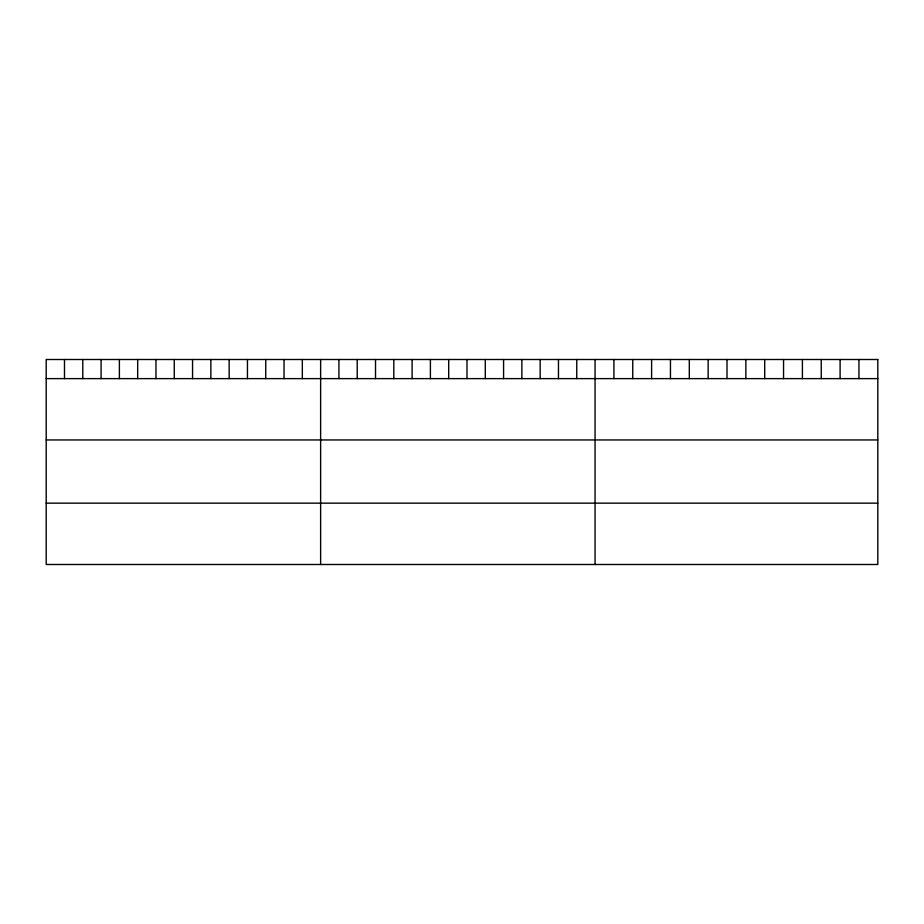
<?xml version="1.0" encoding="UTF-8"?>
<svg xmlns="http://www.w3.org/2000/svg" width="924" height="924" viewBox="0 0 924 924"><rect width="100%" height="100%" fill="white"/><g stroke="black" fill="none" stroke-linecap="round" stroke-linejoin="round"><path stroke-width="1.39" d="M46.2 378.621L877.8 378.621M46.2 439.951L877.8 439.951M46.2 503.153L877.8 503.153M858.95 359.505L858.95 378.621M840.101 359.505L840.101 378.621M821.251 359.505L821.251 378.621M802.402 359.505L802.402 378.621M783.552 359.505L783.552 378.621M764.702 359.505L764.702 378.621M745.853 359.505L745.853 378.621M727.003 359.505L727.003 378.621M708.154 359.505L708.154 378.621M689.304 359.505L689.304 378.621M670.454 359.505L670.454 378.621M651.605 359.505L651.605 378.621M632.755 359.505L632.755 378.621M613.906 359.505L613.906 378.621M595.056 359.505L595.056 564.495M576.761 359.505L576.761 378.621M558.466 359.505L558.466 378.621M540.17 359.505L540.17 378.621M521.875 359.505L521.875 378.621M503.58 359.505L503.58 378.621M485.285 359.505L485.285 378.621M466.99 359.505L466.99 378.621M448.694 359.505L448.694 378.621M430.399 359.505L430.399 378.621M412.104 359.505L412.104 378.621M393.809 359.505L393.809 378.621M375.514 359.505L375.514 378.621M357.218 359.505L357.218 378.621M338.923 359.505L338.923 378.621M320.628 359.505L320.628 564.495M302.333 359.505L302.333 378.621M284.038 359.505L284.038 378.621M265.742 359.505L265.742 378.621M247.447 359.505L247.447 378.621M229.152 359.505L229.152 378.621M210.857 359.505L210.857 378.621M192.562 359.505L192.562 378.621M174.266 359.505L174.266 378.621M155.971 359.505L155.971 378.621M137.676 359.505L137.676 378.621M119.381 359.505L119.381 378.621M101.086 359.505L101.086 378.621M82.79 359.505L82.79 378.621M64.495 359.505L64.495 378.621M877.8 359.505L46.2 359.505L46.2 564.495L877.8 564.495L877.8 359.505"/></g></svg>
